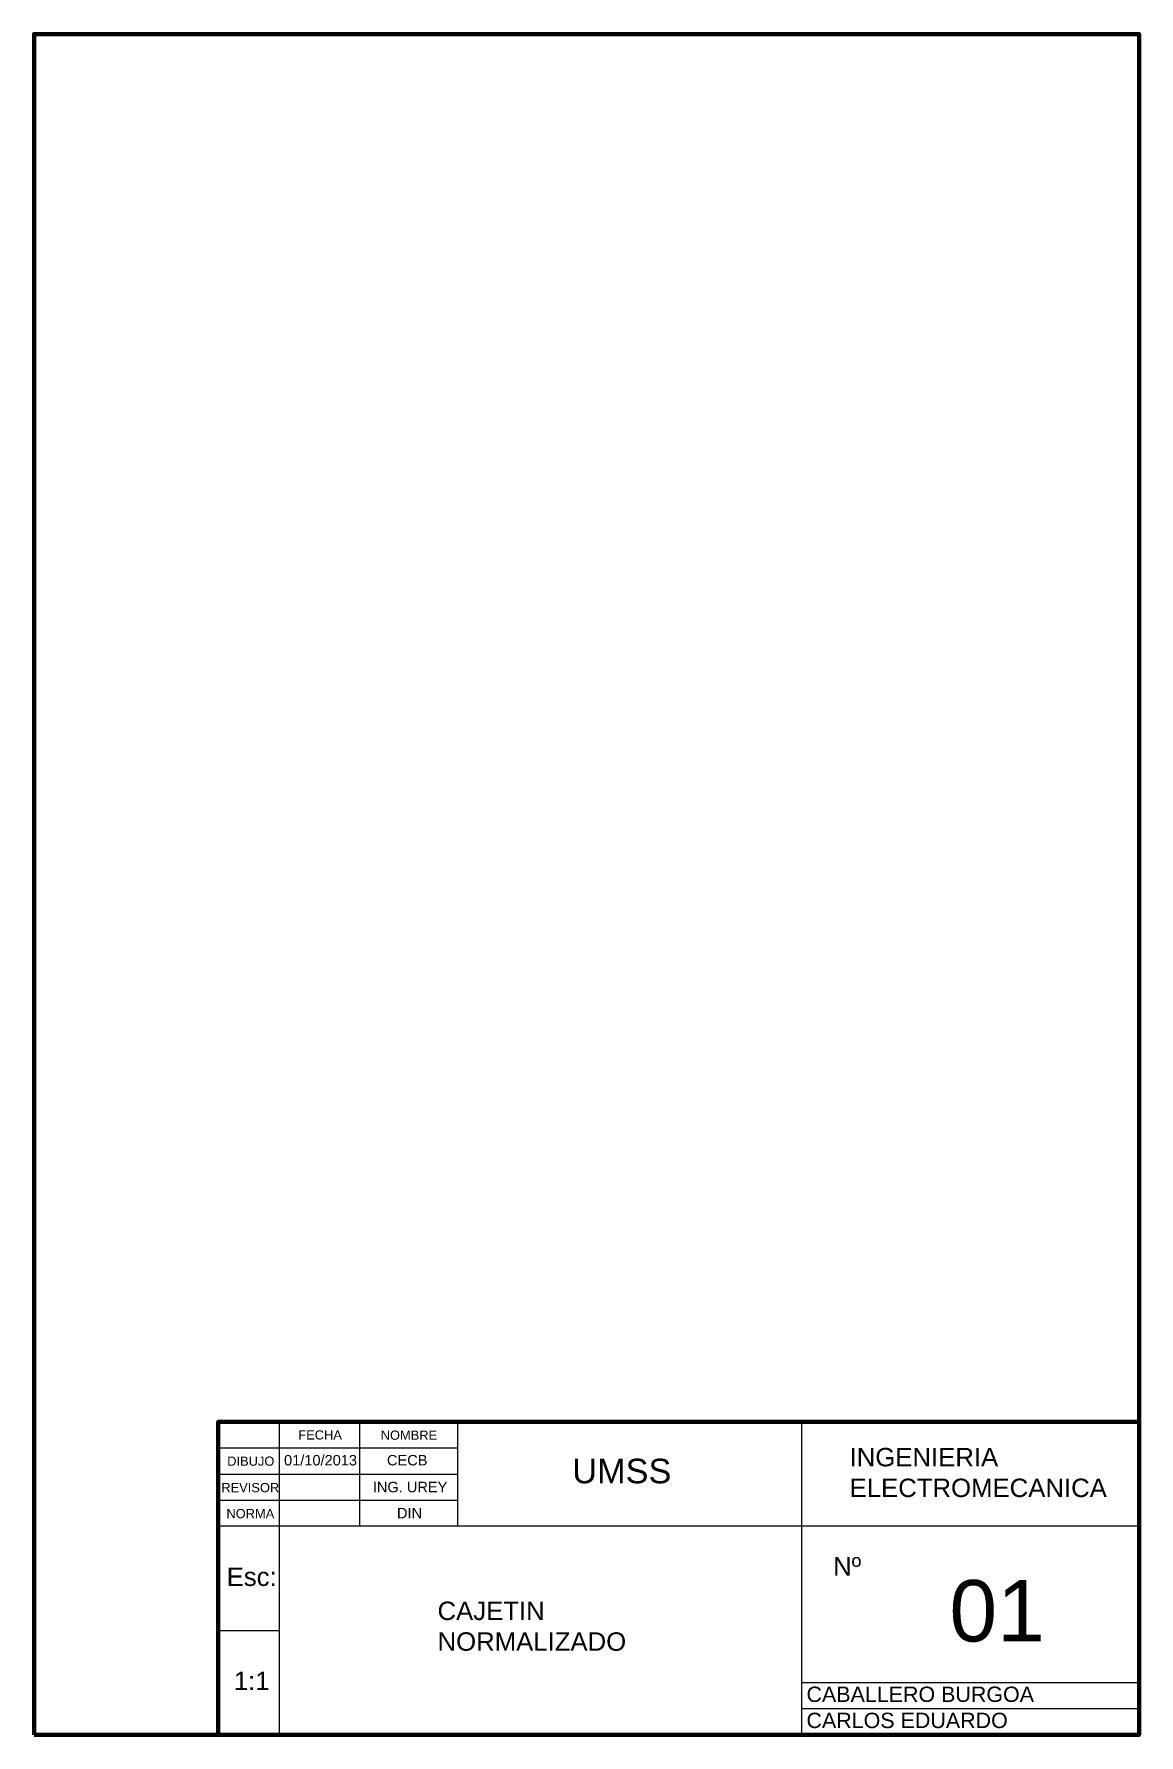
# Model space of a CAD drawing. Header units: millimetres. Extents: x 20 to 200, y 6 to 283.
import ezdxf

# ---------------------------------------------------------------- set-up
doc = ezdxf.new("R2010")
doc.units = ezdxf.units.MM
for name, color, linetype, lineweight, true_color in [('cajetin', 3, 'Continuous', 20, 0x00ff00), ('cajetin-letras', 2, 'Continuous', 40, 0xffff00), ('margin', 1, 'Continuous', 100, 0xff0000)]:
    doc.layers.add(name, color=color, linetype=linetype, lineweight=lineweight, true_color=true_color)
doc.styles.get("Standard").update_dxf_attribs({"font": 'arial.ttf', "height": 1.7})

msp = doc.modelspace()

# ---------------------------------------------------------------- linework, layer by layer
at = {"layer": 'cajetin'}
for p, q in [((59.7, 57.47), (49.7, 57.47)), ((49.7, 57.47), (49.7, 23.47)), ((49.7, 57.47), (49.7, 53.22)), ((59.7, 6.47), (59.7, 57.47)), ((72.7, 57.47), (59.7, 57.47)), ((88.7, 57.47), (72.7, 57.47)), ((72.7, 57.47), (72.7, 40.47)), ((144.7, 57.47), (88.7, 57.47)), ((88.7, 57.47), (88.7, 40.47)), ((199.7, 57.47), (144.7, 57.47)), ((144.7, 57.47), (144.7, 6.47)), ((199.7, 57.47), (199.7, 40.47)), ((49.7, 53.22), (88.7, 53.22)), ((49.7, 53.22), (49.7, 48.97)), ((49.7, 48.97), (88.7, 48.97)), ((49.7, 48.97), (49.7, 44.72)), ((49.7, 44.72), (88.7, 44.72)), ((199.7, 40.47), (49.7, 40.47)), ((199.7, 6.47), (199.7, 40.47)), ((49.7, 6.47), (49.7, 23.47)), ((49.7, 23.47), (59.7, 23.47)), ((199.7, 14.97), (144.7, 14.97)), ((199.7, 10.72), (199.7, 14.97)), ((199.7, 10.72), (144.7, 10.72)), ((199.7, 6.47), (199.7, 10.72)), ((49.7, 6.47), (59.7, 6.47)), ((59.7, 6.47), (199.7, 6.47))]:
    msp.add_line(p, q, dxfattribs=at)
at = {"layer": 'margin'}
for points in [[(19.7, 6.47), (199.7, 6.47), (199.7, 283.47), (19.7, 283.47)], [(49.7, 6.47), (199.7, 6.47), (199.7, 57.47), (49.7, 57.47)]]:
    msp.add_lwpolyline(points, close=True, dxfattribs=at)

# ---------------------------------------------------------------- texts
at = {"layer": 'cajetin-letras', "attachment_point": 1}
for s, insert, char_height, width in [('FECHA', (62.75, 56.09), 1.5, 13), ('NOMBRE', (76.17, 56.05), 1.5, 16), ('INGENIERIA\\PELECTROMECANICA', (152.55, 53.22), 3, 55), ('DIBUJO', (51.17, 51.82), 1.5, 10), ('\\A1;01/10/2013', (60.43, 52.07), 1.7, 13), ('CECB', (77.19, 52.07), 1.7, 16), ('UMSS', (107.38, 51.46), 4, 56), ('REVISOR', (50.21, 47.51), 1.5, 10), ('ING. UREY', (74.89, 47.7), 1.7, 16), ('NORMA', (51.04, 43.28), 1.5, 10), ('DIN', (78.82, 43.45), 1.7, 16), ('Esc:', (51.08, 33.74), 3, 10), ('Nº', (149.88, 35.43), 3, 55), ('01', (168.82, 31.7), 10, 46.7041), ('CAJETIN\\PNORMALIZADO', (85.43, 28.19), 3, 85), ('1:1', (52.24, 16.78), 3, 10), ('CABALLERO BURGOA', (145.53, 14.35), 2.5, 55), ('CARLOS EDUARDO', (145.53, 10.1), 2.5, 55)]:
    msp.add_mtext(s, dxfattribs=dict(at, insert=insert, char_height=char_height, width=width))

doc.saveas('drawing.dxf')
